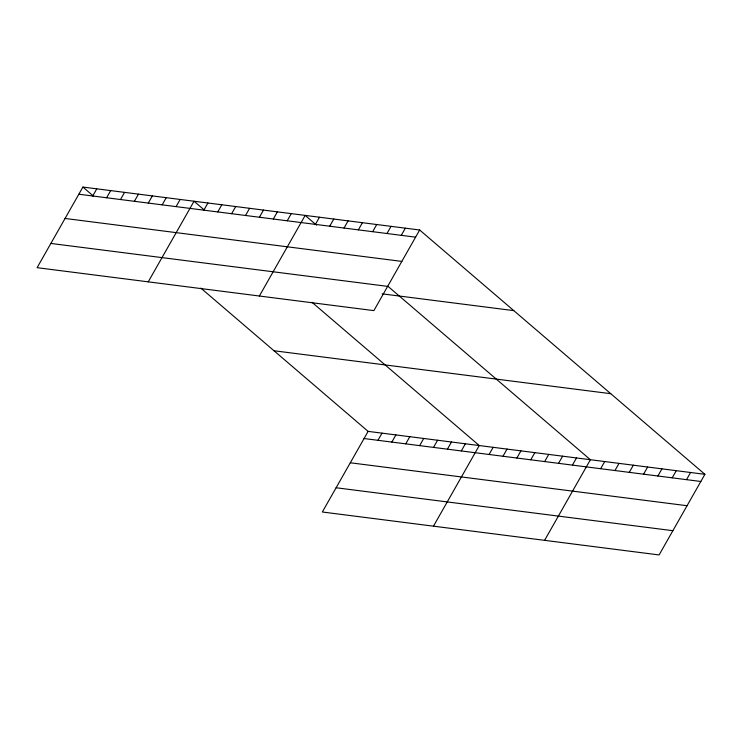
<?xml version="1.0" encoding="UTF-8"?>
<svg xmlns="http://www.w3.org/2000/svg" width="742" height="742" viewBox="0 0 742 742"><rect width="100%" height="100%" fill="white"/><g stroke="black" fill="none" stroke-linecap="round" stroke-linejoin="round"><path stroke-width="1.11" d="M419.666 230.001L82.9 187.058L37.1 267.677L373.866 310.62L419.666 230.001L704.9 474.323L659.1 554.942L322.334 511.999L368.134 431.38L704.9 474.323M92.722 195.99L96.785 188.83M106.616 197.762L110.679 190.601M120.501 199.533L124.573 192.373M134.395 201.305L138.466 194.144M148.289 203.076L152.351 195.916M162.183 204.848L166.245 197.687M176.067 206.619L180.139 199.459M148.233 281.849L194.033 201.23L204.486 210.19M203.855 210.162L207.918 203.002M217.749 211.934L221.812 204.773M231.634 213.705L235.706 206.545M245.528 215.477L249.6 208.316M259.422 217.248L263.484 210.088M273.316 219.02L277.378 211.86M287.2 220.791L291.272 213.631M259.366 296.021L305.166 215.403L316.491 225.104M315.406 224.39L319.477 217.23M329.717 226.208L333.789 219.057M344.038 228.035L348.1 220.875M358.349 229.862L362.411 222.702M372.66 231.69L376.723 224.529M386.972 233.507L391.034 226.356M401.283 235.335L405.355 228.174M377.956 440.312L382.028 433.152M391.85 442.084L395.913 434.923M405.744 443.855L409.807 436.695M419.638 445.627L423.701 438.466M433.523 447.398L437.594 440.238M447.417 449.17L451.479 442.009M461.311 450.941L465.373 443.781M433.467 526.171L479.267 445.552L311.974 302.263M489.089 454.484L493.161 447.324M502.983 456.256L507.046 449.095M516.877 458.027L520.94 450.867M530.771 459.799L534.834 452.639M544.656 461.57L548.728 454.41M558.55 463.342L562.612 456.182M572.444 465.104L576.506 457.953M544.6 540.343L590.4 459.725L387.964 286.319M600.649 468.703L604.711 461.543M614.96 470.53L619.023 463.37M629.272 472.357L633.334 465.197M643.583 474.184L647.645 467.024M657.894 476.002L661.966 468.851M672.206 477.829L676.277 470.669M686.517 479.657L690.589 472.496M78.828 194.219L415.594 237.162M65.055 218.463L401.83 261.407M50.873 243.441L387.639 286.375M382.195 293.851L513.789 310.629M274.002 350.753L610.768 393.696M364.072 438.541L700.838 481.484M350.298 462.776L687.064 505.719M336.107 487.754L672.873 530.697M82.9 187.058L93.353 196.018M200.841 288.091L368.134 431.38"/></g></svg>
